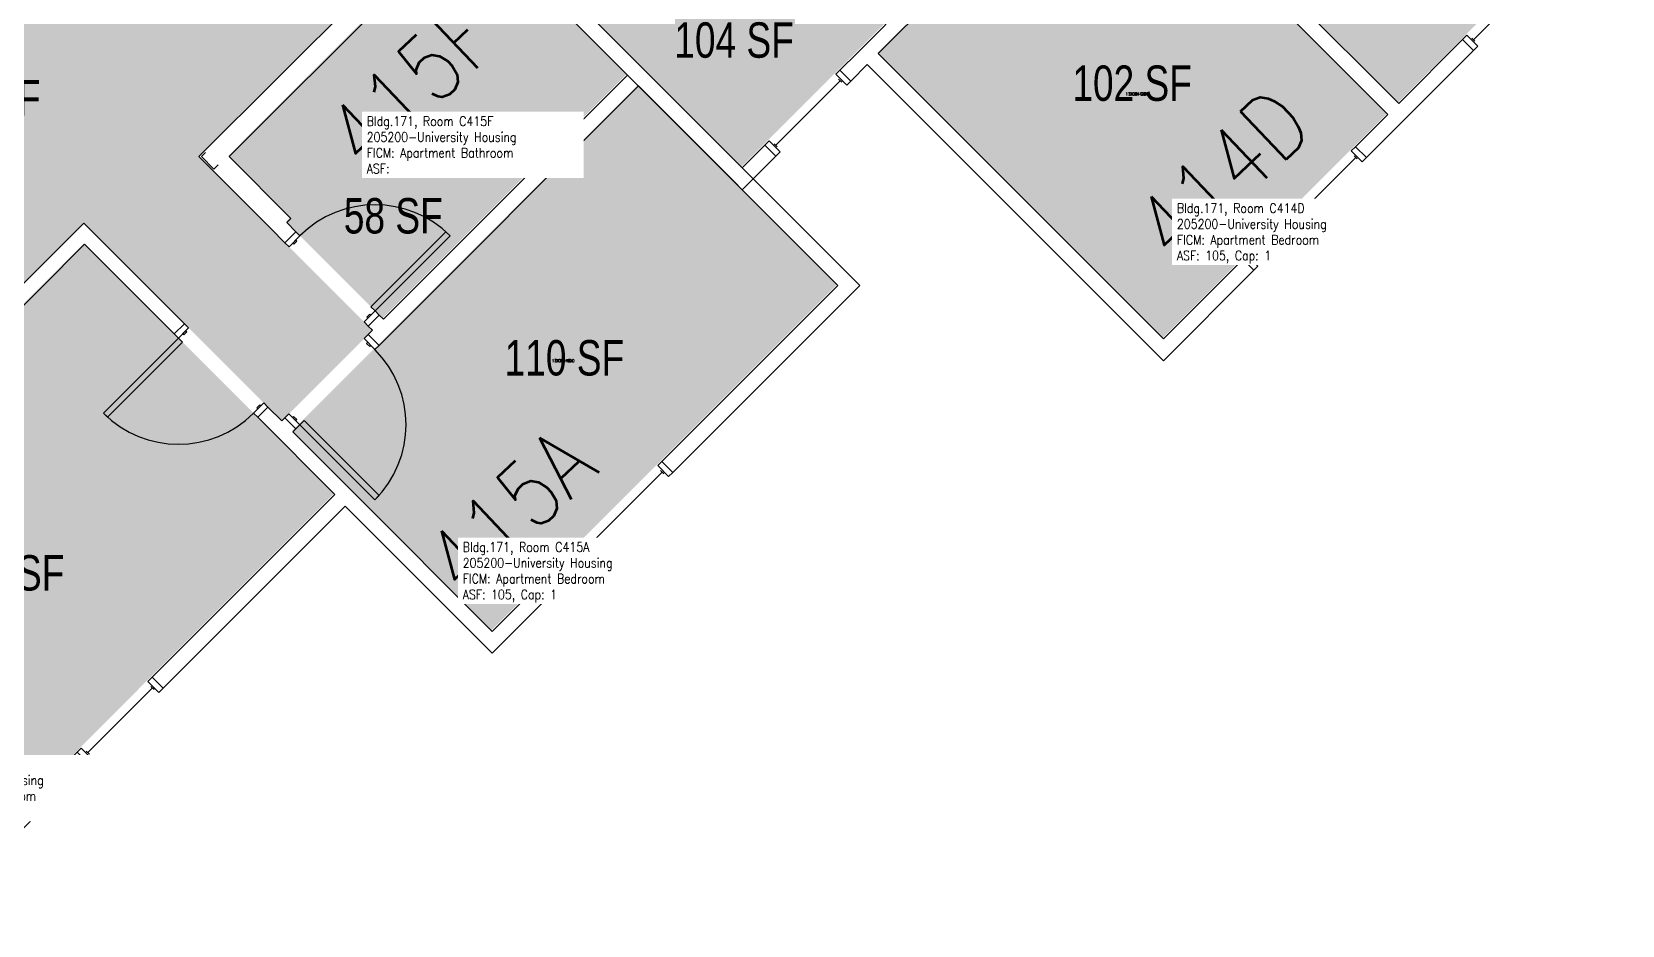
# Model space of a CAD drawing. Header units: inches. Extents: x 56 to 3925, y -1092 to 1470.
# Drawn here: x 1281 to 1821, y -1092 to -789 of the extents above; entities that cross this region are included whole.
import ezdxf
from ezdxf.enums import TextEntityAlignment as Align

# ---------------------------------------------------------------- set-up
doc = ezdxf.new("R2010")
doc.units = ezdxf.units.IN
doc.header["$LTSCALE"] = 48
doc.header["$MEASUREMENT"] = 0
for name, color, linetype in [('A-DOOR', 2, 'Continuous'), ('A-GLAZ', 152, 'Continuous'), ('A-IDEN-RNUM', 7, 'Continuous'), ('A-IDEN-SNUM', 4, 'Continuous'), ('A-IDEN-VNUM', 4, 'Continuous'), ('A-WALL', 5, 'Continuous'), ('AREA-TEXT', 3, 'Continuous'), ('Rooms-Category-Color', 7, 'Continuous'), ('Rooms-College-Color', 7, 'Continuous'), ('Rooms-Department-Color', 7, 'Continuous'), ('Rooms-Division-Color', 7, 'Continuous'), ('Rooms-Information', 7, 'Continuous')]:
    doc.layers.add(name, color=color, linetype=linetype)
doc.styles.add('AREA', font='arial.ttf', dxfattribs={"width": 0.75, "height": 12})
doc.styles.add('ROOMSNUMBER', font='txt.shx', dxfattribs={"height": 0.03})
doc.styles.add('ROOMVNUMBER', font='simplex.shx', dxfattribs={"width": 0.85})

msp = doc.modelspace()

# ---------------------------------------------------------------- hatches: boundary and pattern name
at = {"layer": 'Rooms-Category-Color', "true_color": 0x728ef3}
for points in [[(1820.58, -737.26), (1744.47, -813.36), (1647.78, -716.66), (1723.88, -640.56)], [(1432.91, -746.27), (1521.82, -835.19), (1605.79, -751.22), (1516.87, -662.31)], [(1096.53, -885.08), (1182.26, -970.8), (1298.84, -854.22), (1365.94, -921.32), (1396.7, -890.56), (1337.84, -831.7), (1404.57, -764.96), (1359.84, -720.23), (1298.24, -781.84), (1257.14, -740.74), (1252.01, -745.87), (1176.79, -670.65), (1146.03, -701.41), (1213.12, -768.49)], [(1740.76, -817.07), (1664.66, -893.18), (1567.96, -796.48), (1644.07, -720.38)], [(1400.11, -886.55), (1367.32, -853.76), (1368.74, -852.34), (1347.79, -831.4), (1406.57, -772.62), (1417.51, -783.56), (1440.13, -760.93), (1482.93, -803.73)], [(1486.65, -807.44), (1554.26, -875.06), (1436.97, -992.35), (1369.35, -924.73)], [(1383.66, -945.93), (1245.07, -1084.52), (1160.21, -999.67), (1298.81, -861.08)]]:
    msp.add_hatch(color=171, dxfattribs=at).paths.add_polyline_path(points)
at = {"layer": 'Rooms-College-Color', "true_color": 0xadadad}
for points in [[(1820.58, -737.26), (1744.47, -813.36), (1647.78, -716.66), (1723.88, -640.56)], [(1432.91, -746.27), (1521.82, -835.19), (1605.79, -751.22), (1516.87, -662.31)], [(1096.53, -885.08), (1182.26, -970.8), (1298.84, -854.22), (1365.94, -921.32), (1396.7, -890.56), (1337.84, -831.7), (1404.57, -764.96), (1359.84, -720.23), (1298.24, -781.84), (1257.14, -740.74), (1252.01, -745.87), (1176.79, -670.65), (1146.03, -701.41), (1213.12, -768.49)], [(1740.76, -817.07), (1664.66, -893.18), (1567.96, -796.48), (1644.07, -720.38)], [(1400.11, -886.55), (1367.32, -853.76), (1368.74, -852.34), (1347.79, -831.4), (1406.57, -772.62), (1417.51, -783.56), (1440.13, -760.93), (1482.93, -803.73)], [(1486.65, -807.44), (1554.26, -875.06), (1436.97, -992.35), (1369.35, -924.73)], [(1383.66, -945.93), (1245.07, -1084.52), (1160.21, -999.67), (1298.81, -861.08)]]:
    msp.add_hatch(color=253, dxfattribs=at).paths.add_polyline_path(points)
at = {"layer": 'Rooms-Department-Color', "true_color": 0x604aed}
for points in [[(1820.58, -737.26), (1744.47, -813.36), (1647.78, -716.66), (1723.88, -640.56)], [(1432.91, -746.27), (1521.82, -835.19), (1605.79, -751.22), (1516.87, -662.31)], [(1096.53, -885.08), (1182.26, -970.8), (1298.84, -854.22), (1365.94, -921.32), (1396.7, -890.56), (1337.84, -831.7), (1404.57, -764.96), (1359.84, -720.23), (1298.24, -781.84), (1257.14, -740.74), (1252.01, -745.87), (1176.79, -670.65), (1146.03, -701.41), (1213.12, -768.49)], [(1740.76, -817.07), (1664.66, -893.18), (1567.96, -796.48), (1644.07, -720.38)], [(1400.11, -886.55), (1367.32, -853.76), (1368.74, -852.34), (1347.79, -831.4), (1406.57, -772.62), (1417.51, -783.56), (1440.13, -760.93), (1482.93, -803.73)], [(1486.65, -807.44), (1554.26, -875.06), (1436.97, -992.35), (1369.35, -924.73)], [(1383.66, -945.93), (1245.07, -1084.52), (1160.21, -999.67), (1298.81, -861.08)]]:
    msp.add_hatch(color=173, dxfattribs=at).paths.add_polyline_path(points)
at = {"layer": 'Rooms-Division-Color', "true_color": 0x604aed}
for points in [[(1820.58, -737.26), (1744.47, -813.36), (1647.78, -716.66), (1723.88, -640.56)], [(1432.91, -746.27), (1521.82, -835.19), (1605.79, -751.22), (1516.87, -662.31)], [(1096.53, -885.08), (1182.26, -970.8), (1298.84, -854.22), (1365.94, -921.32), (1396.7, -890.56), (1337.84, -831.7), (1404.57, -764.96), (1359.84, -720.23), (1298.24, -781.84), (1257.14, -740.74), (1252.01, -745.87), (1176.79, -670.65), (1146.03, -701.41), (1213.12, -768.49)], [(1740.76, -817.07), (1664.66, -893.18), (1567.96, -796.48), (1644.07, -720.38)], [(1400.11, -886.55), (1367.32, -853.76), (1368.74, -852.34), (1347.79, -831.4), (1406.57, -772.62), (1417.51, -783.56), (1440.13, -760.93), (1482.93, -803.73)], [(1486.65, -807.44), (1554.26, -875.06), (1436.97, -992.35), (1369.35, -924.73)], [(1383.66, -945.93), (1245.07, -1084.52), (1160.21, -999.67), (1298.81, -861.08)]]:
    msp.add_hatch(color=173, dxfattribs=at).paths.add_polyline_path(points)

# ---------------------------------------------------------------- linework, layer by layer
at = {"layer": 'A-DOOR'}
for p, q in [((1367, -860.86), (1370.71, -857.14)), ((1370.71, -857.14), (1372.13, -858.56)), ((1396.17, -882.6), (1421.62, -857.14)), ((1421.62, -857.14), (1423.04, -858.56)), ((1368.41, -862.27), (1367, -860.86)), ((1372.13, -858.56), (1368.41, -862.27)), ((1370.71, -859.97), (1369.65, -861.03)), ((1369.65, -861.03), (1370, -861.39)), ((1370, -861.39), (1371.06, -860.33)), ((1371.06, -860.33), (1370.71, -859.97)), ((1423.04, -858.56), (1397.58, -884.01)), ((1397.58, -884.01), (1393.87, -887.73)), ((1397.58, -884.01), (1396.17, -882.6)), ((1399, -885.43), (1397.58, -884.01)), ((1332.95, -888.33), (1329.51, -891.78)), ((1330.92, -893.19), (1334.37, -889.74)), ((1334.37, -889.74), (1332.95, -888.33)), ((1393.87, -887.73), (1395.28, -889.14)), ((1394.75, -886.14), (1395.81, -885.07)), ((1395.11, -886.49), (1394.75, -886.14)), ((1396.17, -885.43), (1395.11, -886.49)), ((1395.28, -889.14), (1399, -885.43)), ((1395.81, -885.07), (1396.17, -885.43)), ((1305.46, -918.65), (1330.92, -893.19)), ((1332.33, -894.6), (1306.88, -920.06)), ((1329.51, -891.78), (1330.92, -893.19)), ((1330.92, -893.19), (1332.33, -894.6)), ((1332.33, -891.78), (1333.4, -890.72)), ((1332.69, -892.13), (1332.33, -891.78)), ((1333.75, -891.07), (1332.69, -892.13)), ((1333.4, -890.72), (1333.75, -891.07)), ((1393.85, -893.4), (1395.26, -891.99)), ((1397.56, -897.12), (1393.85, -893.4)), ((1395.09, -894.64), (1394.73, -894.99)), ((1394.73, -894.99), (1395.79, -896.06)), ((1396.15, -895.7), (1395.09, -894.64)), ((1395.26, -891.99), (1398.98, -895.7)), ((1395.79, -896.06), (1396.15, -895.7)), ((1398.98, -895.7), (1397.56, -897.12)), ((1356.38, -918.65), (1359.82, -915.2)), ((1358.5, -915.82), (1357.44, -916.88)), ((1357.44, -916.88), (1357.79, -917.23)), ((1357.79, -917.23), (1358.85, -916.17)), ((1361.24, -916.61), (1357.79, -920.06)), ((1358.85, -916.17), (1358.5, -915.82)), ((1359.82, -915.2), (1361.24, -916.61)), ((1306.88, -920.06), (1305.46, -918.65)), ((1357.79, -920.06), (1356.38, -918.65)), ((1368.39, -918.86), (1366.98, -920.27)), ((1366.98, -920.27), (1370.69, -923.99)), ((1372.11, -922.57), (1368.39, -918.86)), ((1369.63, -920.1), (1369.98, -919.74)), ((1370.69, -921.16), (1369.63, -920.1)), ((1369.98, -919.74), (1371.04, -920.8)), ((1371.04, -920.8), (1370.69, -921.16)), ((1372.11, -922.57), (1373.52, -921.16)), ((1373.52, -921.16), (1398.98, -946.61)), ((1370.69, -923.99), (1372.11, -922.57)), ((1397.56, -948.03), (1372.11, -922.57)), ((1398.98, -946.61), (1397.56, -948.03))]:
    msp.add_line(p, q, dxfattribs=at)
for centre, start, end in [((1397.58, -884.01), 45, 135), ((1372.11, -922.57), 315, 45), ((1330.92, -893.19), 225, 315)]:
    msp.add_arc(centre, 36, start, end, dxfattribs=at)
at = {"layer": 'A-GLAZ'}
for p, q in [((1804.74, -757.4), (1770.09, -792.05)), ((1769.56, -791.52), (1770.62, -792.58)), ((1555.36, -805.96), (1533.44, -827.88)), ((1554.83, -805.43), (1555.89, -806.49)), ((1532.91, -827.35), (1533.97, -828.41)), ((1730.19, -831.95), (1695.55, -866.59)), ((1729.66, -831.41), (1730.73, -832.48)), ((1695.02, -866.06), (1696.08, -867.12)), ((1493.46, -936.45), (1494.87, -935.04)), ((1497.17, -940.17), (1493.46, -936.45)), ((1495.49, -939.19), (1494.43, -938.13)), ((1494.87, -935.04), (1498.58, -938.75)), ((1494.96, -938.66), (1460.31, -973.31)), ((1498.58, -938.75), (1497.17, -940.17)), ((1458.1, -971.81), (1456.69, -973.22)), ((1456.69, -973.22), (1460.4, -976.93)), ((1461.82, -975.52), (1458.1, -971.81)), ((1460.84, -973.84), (1459.78, -972.78)), ((1460.4, -976.93), (1461.82, -975.52)), ((1320.58, -1009.6), (1322, -1008.19)), ((1322, -1008.19), (1325.71, -1011.9)), ((1322.08, -1011.81), (1300.16, -1033.73)), ((1324.29, -1013.31), (1320.58, -1009.6)), ((1322.62, -1012.34), (1321.55, -1011.28)), ((1325.71, -1011.9), (1324.29, -1013.31)), ((1297.95, -1032.23), (1296.54, -1033.64)), ((1296.54, -1033.64), (1300.25, -1037.35)), ((1301.67, -1035.94), (1297.95, -1032.23)), ((1300.69, -1034.26), (1299.63, -1033.2)), ((1300.25, -1037.35), (1301.67, -1035.94))]:
    msp.add_line(p, q, dxfattribs=at)
for points in [[(1771.6, -794.26), (1770.18, -795.67), (1766.47, -791.96), (1767.88, -790.54)], [(1557.57, -807.47), (1558.98, -806.05), (1555.27, -802.34), (1553.86, -803.75)], [(1534.94, -830.09), (1533.53, -831.51), (1529.82, -827.79), (1531.23, -826.38)], [(1732.4, -833.45), (1733.82, -832.03), (1730.11, -828.32), (1728.69, -829.74)], [(1697.05, -868.8), (1695.64, -870.22), (1691.92, -866.51), (1693.34, -865.09)]]:
    msp.add_lwpolyline(points, close=True, dxfattribs=at)
at = {"layer": 'A-WALL'}
for p, q in [((1648.07, -716.96), (1744.77, -813.66)), ((1741.06, -817.37), (1644.36, -720.67)), ((1429.49, -742.86), (1561.98, -875.35)), ((1522.12, -842.91), (1425.78, -746.57)), ((1433.2, -746.57), (1522.12, -835.49)), ((1616.34, -748.69), (1568.26, -796.77)), ((1561.28, -796.33), (1606.09, -751.52)), ((1337.84, -831.69), (1404.57, -764.96)), ((1483.23, -804.02), (1440.43, -761.22)), ((1406.87, -772.91), (1348.09, -831.69)), ((1744.77, -813.66), (1766.47, -791.96)), ((1766.47, -791.96), (1770.18, -795.67)), ((1555.27, -802.34), (1561.28, -796.33)), ((1568.26, -796.77), (1664.96, -893.47)), ((1770.18, -795.67), (1733.82, -832.03)), ((1558.98, -806.05), (1555.27, -802.34)), ((1564.55, -800.49), (1558.98, -806.05)), ((1664.96, -900.9), (1564.55, -800.49)), ((1486.94, -807.73), (1398.98, -895.7)), ((1400.41, -886.84), (1483.23, -804.02)), ((1554.56, -875.35), (1486.94, -807.73)), ((1730.11, -828.32), (1741.06, -817.37)), ((1340.13, -830.28), (1338.72, -831.69)), ((1522.12, -835.49), (1529.82, -827.79)), ((1529.82, -827.79), (1533.53, -831.51)), ((1733.82, -832.03), (1730.11, -828.32)), ((1362.23, -856.08), (1337.84, -831.69)), ((1338.72, -831.69), (1342.96, -835.93)), ((1342.96, -835.93), (1344.37, -834.52)), ((1348.09, -831.69), (1369.03, -852.64)), ((1533.53, -831.51), (1522.12, -842.91)), ((1182.25, -970.8), (1298.84, -854.21)), ((1298.84, -854.21), (1332.95, -888.33)), ((1367, -860.86), (1362.23, -856.08)), ((1370.71, -857.14), (1367, -860.86)), ((1369.03, -852.64), (1367.62, -854.05)), ((1367.62, -854.05), (1370.71, -857.14)), ((1299.1, -861.37), (1160.51, -999.97)), ((1329.51, -891.78), (1299.1, -861.37)), ((1664.96, -893.47), (1691.92, -866.51)), ((1691.92, -866.51), (1695.64, -870.22)), ((1695.64, -870.22), (1664.96, -900.9)), ((1494.87, -935.04), (1554.56, -875.35)), ((1561.98, -875.35), (1498.58, -938.75)), ((1332.95, -888.33), (1329.51, -891.78)), ((1395.28, -889.14), (1399, -885.43)), ((1396.7, -890.55), (1395.28, -889.14)), ((1399, -885.43), (1400.41, -886.84)), ((1395.26, -891.99), (1396.7, -890.55)), ((1398.98, -895.7), (1395.26, -891.99)), ((1357.79, -920.06), (1361.24, -916.61)), ((1361.24, -916.61), (1365.94, -921.31)), ((1383.96, -946.23), (1357.79, -920.06)), ((1365.94, -921.31), (1366.98, -920.27)), ((1366.98, -920.27), (1370.69, -923.99)), ((1370.69, -923.99), (1369.65, -925.03)), ((1369.65, -925.03), (1390.69, -946.06)), ((1498.58, -938.75), (1494.87, -935.04)), ((1322, -1008.19), (1383.96, -946.23)), ((1390.69, -946.06), (1437.27, -992.64)), ((1387.4, -950.2), (1325.71, -1011.9)), ((1437.27, -1000.07), (1387.4, -950.2)), ((1437.27, -992.64), (1456.69, -973.22)), ((1456.69, -973.22), (1460.4, -976.93)), ((1460.4, -976.93), (1437.27, -1000.07)), ((1325.71, -1011.9), (1322, -1008.19)), ((1245.36, -1084.82), (1296.54, -1033.64)), ((1296.54, -1033.64), (1300.25, -1037.35)), ((1300.25, -1037.35), (1245.36, -1092.24))]:
    msp.add_line(p, q, dxfattribs=at)

# ---------------------------------------------------------------- texts
at = {"layer": 'A-IDEN-RNUM', "style": 'ROOMSNUMBER', "width": 0.85}
for s, p in [('0414-D0', (1656.08, -810.43)), ('0415-F0', (1398.87, -827.83)), ('0415-A0', (1461.36, -900.89))]:
    msp.add_text(s, height=1, dxfattribs=at).set_placement(p, align=Align.MIDDLE_CENTER)
at = {"layer": 'A-IDEN-SNUM', "style": 'ROOMSNUMBER', "width": 0.85}
for s, p in [('1710C414D0', (1656.08, -810.43)), ('1710C415F0', (1398.87, -827.83)), ('1710C415A0', (1461.36, -900.89))]:
    msp.add_text(s, height=1, dxfattribs=at).set_placement(p, align=Align.MIDDLE_CENTER)
at = {"layer": 'A-IDEN-VNUM', "style": 'ROOMVNUMBER', "width": 0.85}
for s, p in [('415F', (1409.77, -807.57)), ('414D', (1684.9, -837.8)), ('415A', (1443.33, -952.06))]:
    msp.add_text(s, height=22.5, rotation=43.5406, dxfattribs=at).set_placement(p, align=Align.MIDDLE_CENTER)
at = {"layer": 'AREA-TEXT', "style": 'AREA', "width": 0.75}
for s, p in [('104 SF', (1519.35, -792.16)), ('102 SF', (1654.36, -806.78)), ('277 SF', (1263.88, -811.75)), ('58 SF', (1403.77, -851.74)), ('110 SF', (1461.81, -899.89)), ('163 SF', (1271.94, -972.8))]:
    msp.add_text(s, height=12, dxfattribs=at).set_placement(p, align=Align.MIDDLE_CENTER)

# ---------------------------------------------------------------- next in the draw order: texts
at = {"layer": 'Rooms-Information', "char_height": 3.2143, "width": 72, "attachment_point": 7, "style": 'ROOMVNUMBER', "bg_fill": 3, "box_fill_scale": 1.5, "bg_fill_color": 256, "bg_fill_true_color": 13158600, "bg_fill_transparency": 0}
for s, insert in [('Bldg.171, Room C415F^M^J205200-University Housing^M^JFICM: Apartment Bathroom^M^JASF: ', (1394.75, -837.36)), ('Bldg.171, Room C414D^M^J205200-University Housing^M^JFICM: Apartment Bedroom^M^JASF: 105, Cap: 1', (1669.55, -867.91)), ('Bldg.171, Room C415A^M^J205200-University Housing^M^JFICM: Apartment Bedroom^M^JASF: 105, Cap: 1', (1427.32, -982.8)), ('Bldg.171, Room C415B^M^J205200-University Housing^M^JFICM: Apartment Bedroom^M^JASF: 163, Cap: 2', (1234.4, -1056.47))]:
    msp.add_mtext(s, dxfattribs=dict(at, insert=insert))

doc.saveas('drawing.dxf')
